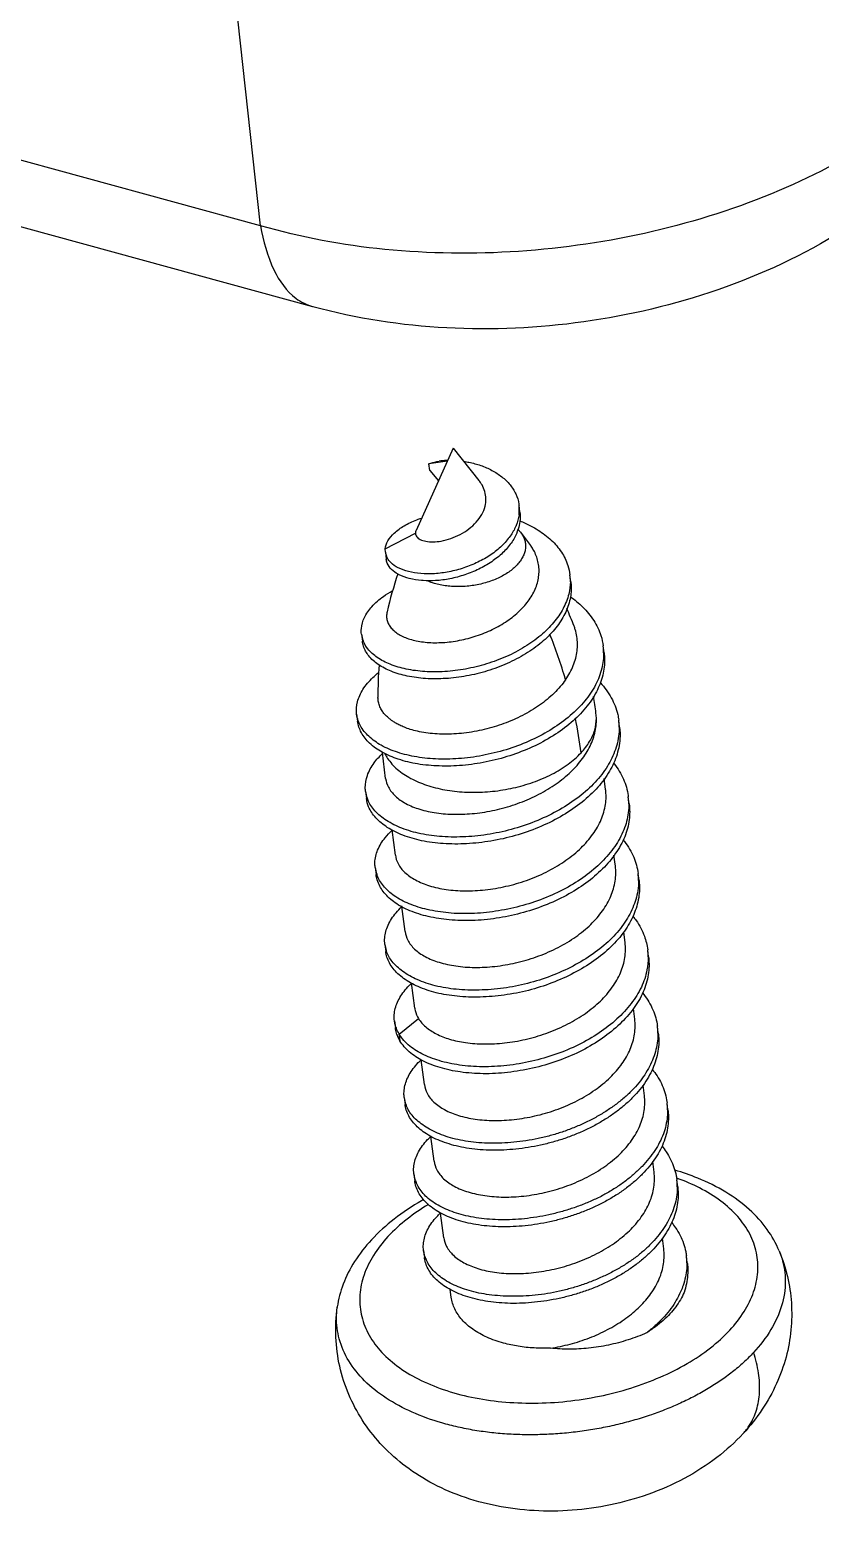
# Model space of a CAD drawing. Header units: inches. Extents: x 1964 to 3446, y -1690 to -1141.
# Drawn here: x 2173.47 to 2182.58, y -1651.84 to -1634.77 of the extents above; entities that cross this region are included whole.
import ezdxf

# ---------------------------------------------------------------- set-up
doc = ezdxf.new("R2010")
doc.units = ezdxf.units.IN
doc.header["$MEASUREMENT"] = 0
doc.layers.get('0').update_dxf_attribs({"linetype": 'CONTINUOUS'})

msp = doc.modelspace()

# ---------------------------------------------------------------- linework, layer by layer
at = {"color": 7, "linetype": 'Continuous'}
for p, q in [((2176.128496378043, -1637.026642349928), (2069.070485587143, -1607.753730315028)), ((2176.729616352243, -1637.959308020028), (2069.671752810643, -1608.686436247528)), ((2176.128496378043, -1637.026642349928), (2174.404511156843, -1621.335225077728)), ((2178.348359191243, -1639.589748512328), (2177.921005407543, -1640.535291565728)), ((2178.348359191243, -1639.589748512328), (2178.645384497843, -1639.959840904828)), ((2178.281225115943, -1639.738286236728), (2178.067622784343, -1639.767339578328)), ((2178.077769710743, -1639.847502498928), (2178.067622784343, -1639.767339578328)), ((2178.077769710743, -1639.847502498928), (2178.179265467743, -1639.963877399828)), ((2179.117391309343, -1640.324884321728), (2179.107244383843, -1640.244721408228)), ((2179.095043328043, -1640.520114082028), (2179.122482993643, -1640.554303800128)), ((2177.565746840143, -1640.747035996328), (2177.913539441643, -1640.568028995128)), ((2179.122482996543, -1640.554303803728), (2179.239810003643, -1640.708324868228)), ((2177.566539453443, -1640.785901970328), (2177.565849884743, -1640.747035535128)), ((2177.566538211943, -1640.785892161528), (2177.576685137443, -1640.866055075028)), ((2179.704423327443, -1641.127066270028), (2179.694276401943, -1641.046903356528)), ((2177.290758699843, -1641.732255989228), (2177.300905625443, -1641.812418902728)), ((2180.087654385943, -1641.947164453328), (2180.077507460443, -1641.867001539828)), ((2177.235207750243, -1642.651109979228), (2177.245354675743, -1642.731272892728)), ((2179.998885337443, -1642.700329541628), (2179.993989147443, -1642.636632820828)), ((2180.266928062343, -1642.802000497728), (2180.256781136843, -1642.721837584228)), ((2177.569805596643, -1643.393074801328), (2177.531702773743, -1643.092054232328)), ((2180.105839240643, -1643.520153652128), (2180.089713722343, -1643.392758558228)), ((2177.337491899943, -1643.542548161928), (2177.347638825443, -1643.622711075328)), ((2180.377237375043, -1643.684193585828), (2180.367090449543, -1643.604030672328)), ((2177.681417504743, -1644.274833096428), (2177.644668113943, -1643.984504934328)), ((2180.217429407043, -1644.401740182628), (2180.201766296543, -1644.277998211028)), ((2177.448512238543, -1644.418955583328), (2177.458659164143, -1644.499118496828)), ((2180.490349511343, -1644.567263434928), (2180.480202585843, -1644.487100521428)), ((2177.793040533643, -1645.156679248128), (2177.756301137943, -1644.866430049528)), ((2177.560505762143, -1645.306189455928), (2177.570652687743, -1645.386352369328)), ((2180.329072310043, -1645.283743344128), (2180.313629309743, -1645.161740290728)), ((2180.600377414143, -1645.446688703828), (2180.590230488643, -1645.366525790328)), ((2177.904622696743, -1646.038202550928), (2177.867813522043, -1645.747402082628)), ((2177.724570057043, -1646.336494591828), (2177.948457072043, -1646.159188588428)), ((2180.440643455143, -1646.165179602328), (2180.425003345643, -1646.041619343628)), ((2177.671147949843, -1646.183422176728), (2177.681299627243, -1646.263622631128)), ((2177.735802207143, -1646.416372312328), (2177.725568162643, -1646.335650769328)), ((2180.712995760843, -1646.326997881628), (2180.702861680343, -1646.246936446528)), ((2178.016241736643, -1646.920017188928), (2177.979992428243, -1646.633639785528)), ((2180.552259043843, -1647.046966974928), (2180.536947666043, -1646.926003767228)), ((2177.784012144943, -1647.069343059828), (2177.794183445443, -1647.149698540628)), ((2180.823594466743, -1647.210884907228), (2180.813323232043, -1647.129739924528)), ((2178.127856455743, -1647.801797690828), (2178.091743580743, -1647.516498141428)), ((2180.663873154943, -1647.928742674028), (2180.648447780143, -1647.806878865628)), ((2177.895367704043, -1647.946227554528), (2177.905651958643, -1648.027475397628)), ((2180.936662159143, -1648.096839619928), (2180.926523984543, -1648.016745840128)), ((2178.239470305943, -1648.683571328728), (2178.203428528443, -1648.398833465328)), ((2180.775487224043, -1648.810518040928), (2180.760058931443, -1648.688631181428)), ((2178.006110830243, -1648.830792223628), (2178.016189562243, -1648.910416393528)), ((2181.047269126143, -1648.971183231528), (2181.037071640443, -1648.890620881728)), ((2178.325885374043, -1649.366269119528), (2178.315067400443, -1649.280804780328))]:
    msp.add_line(p, q, dxfattribs=at)
for centre, radius, start, end in [((2178.312282546043, -1640.589920485528), 0.8605023306999999, 92.81721215170097, 98.39001356290191), ((2178.317070531243, -1640.665090789628), 0.9358177459, 91.98617946960435, 92.883800370096), ((2178.666821170443, -1640.300072122728), 0.4438841585, 356.7748543956047, 7.163160093794223), ((2178.660750879643, -1640.299904692028), 0.4499542884, 353.0180931164028, 356.7970552192024), ((2178.617010130143, -1640.367660194728), 0.5053523324, 339.3483197852962, 342.3115716982036), ((2178.608697579043, -1640.364569883528), 0.5142206443999999, 337.8346660404016, 339.352775076901), ((2177.752380794543, -1640.762038751328), 0.1872375687, 187.3171032423031, 201.6513953198015), ((2181.545311444043, -1642.372815242828), 4.0601616956, 160.7982341424929, 167.204203611704), ((2179.127464862643, -1641.119155500828), 0.5713749386, 359.2979344833023, 7.264385426101339), ((2175.790644687243, -1643.159329174728), 4.2336651123, 21.05466071189769, 24.01013428180043), ((2177.600535419043, -1641.693249198528), 0.3121325108, 187.1768516834003, 201.4196716899951), ((2173.611692694043, -1644.050825460928), 6.2936759961, 16.57723277259655, 21.62753038030183), ((2179.401989311943, -1641.952728366128), 0.6809095297, 0.5286321429050604, 7.23608293379788), ((2181.785981131443, -1642.416275154328), 4.3051686189, 175.5948186394969, 180.5942447326976), ((2175.679311120743, -1643.194302324728), 4.3505679682, 7.364614520095245, 9.860878108404727), ((2174.764499622843, -1643.743217140228), 5.0995439581, 7.282123773293041, 11.79805597089498), ((2179.565721830943, -1642.808448595828), 0.696350837, 0.5147259450991941, 7.143674848998605), ((2177.710893795943, -1643.494650370328), 0.3763927324, 187.3096482387951, 199.548513871905), ((2179.649815022743, -1643.694435527028), 0.7229475401000001, 0.8189569249947813, 7.183637175502041), ((2177.705879014643, -1643.496365190728), 0.3710932285, 199.5580856970981, 202.6724985490038), ((2178.287734586443, -1644.678610143928), 0.9424489337, 132.6235278490042, 133.1934653395028), ((2177.829705678043, -1644.370062955928), 0.3842521425, 187.3089705383984, 199.3086118469024), ((2177.831918904543, -1644.369419808628), 0.3865535587, 199.2901068934033, 199.925301326495), ((2179.815585931343, -1644.570835856528), 0.6698721918, 0.3288257218060694, 7.180883690999667), ((2178.363396662643, -1645.522919224128), 0.8914850968000001, 132.5805146702023, 133.1395124219911), ((2177.921724983843, -1645.261001372928), 0.3639491815, 187.1305774292051, 197.4913944073062), ((2177.914568588443, -1645.262859755128), 0.3565653235, 197.5522132204974, 199.4842403861969), ((2179.880717581943, -1645.456569836128), 0.7151966256, 0.840150760400115, 7.23272337059802), ((2178.052311937143, -1646.131349243228), 0.3849863813, 199.7163571237031, 201.174704418399), ((2178.066335327143, -1646.210454825828), 0.3890671296, 199.8668537101977, 200.9643382026955), ((2180.021290339643, -1646.332910302128), 0.6869749183, 1.215628124795244, 7.196316032999827), ((2180.009003745943, -1646.333349169728), 0.69926808, 0.5410760457048119, 1.230221657705198), ((2178.153278864143, -1647.022678388428), 0.3722009673, 187.2071496712972, 199.5578230481946), ((2178.158987544443, -1647.020948460328), 0.378159492, 199.5152620504027, 201.3202489519998), ((2180.095449522543, -1647.220492213828), 0.7235857165999999, 0.785911314401741, 7.202497735605302), ((2178.293795424543, -1647.891593386528), 0.4024809965, 199.3262166430983, 202.4134501384007), ((2180.117502545243, -1650.270252381728), 2.4126197664, 70.23263243409544, 70.46873040299498), ((2180.241777454243, -1648.103455077028), 0.6902140335, 0.5481149047964295, 7.227989209697095), ((2180.338370649643, -1648.978771058728), 0.7042384123000001, 0.6185640580047772, 7.197546787605946), ((2178.389984017443, -1648.775691332928), 0.3883315637, 199.9103171582057, 203.870416400298)]:
    msp.add_arc(centre, radius, start, end, dxfattribs=at)
for points, start_tangent, end_tangent in [([(2183.640828425843, -1635.738947866328), (2183.350891191543, -1635.949308873028), (2182.106845521143, -1636.620983267828), (2180.647198303743, -1637.092224497228)], (-0.7911665028995752, -0.6116008213611689), (-0.9740811516693927, -0.2261988283842998)), ([(2183.989821462443, -1636.141173454428), (2182.837703994243, -1637.083159318628), (2181.400369346443, -1637.763337308928), (2179.853372430443, -1638.133411051028), (2178.273317734443, -1638.203072066528), (2176.729467703143, -1637.959281887528)], (-0.6798687286617919, -0.7333338337945406), (-0.96452195077798, 0.2640026637506525)), ([(2180.647198303743, -1637.092224497228), (2179.100885102043, -1637.321414644428), (2177.559740271343, -1637.298941296128), (2176.127316071543, -1637.026293048928)], (-0.9740811516718729, -0.2261988283736187), (-0.9598144859297484, 0.2806352661363377)), ([(2176.128497875243, -1637.026642759328), (2176.281894633243, -1637.535918561328), (2176.536611782443, -1637.863245829928), (2176.730098524743, -1637.957046554328)], (0.1636661691331333, -0.9865157804522362), (0.9622558609216515, -0.2721463909772305)), ([(2178.067635942443, -1639.767334864928), (2178.158831932843, -1639.743287697828), (2178.186726134743, -1639.738627440428)], (0.9411538995208302, 0.3379783090920703), (0.9891230759783405, 0.1470902463358679)), ([(2178.471402500843, -1639.740681330528), (2178.529876816143, -1639.750874300028), (2178.665762661643, -1639.787796456028), (2178.794800147943, -1639.844066999628), (2178.908746777443, -1639.918491493928), (2179.003160237043, -1640.010211171828), (2179.069964910543, -1640.115262966628), (2179.105387619143, -1640.231642675728), (2179.107240849843, -1640.244721854328)], (0.9893933582474176, -0.1452610844510578), (0.1252243906018354, -0.9921284453126011)), ([(2178.715217188743, -1640.258191157628), (2178.725370062543, -1640.171657137928), (2178.713099733843, -1640.088195205928), (2178.680447127843, -1640.011138861128), (2178.645481083943, -1639.959959757128)], (0.2414617627883453, 0.9704103344004251), (-0.6256527953047545, 0.7801016470482209)), ([(2178.210652739643, -1640.657793384128), (2178.320187030443, -1640.629111250628), (2178.429294003243, -1640.582240031128), (2178.529895828143, -1640.518189259228), (2178.614649205743, -1640.440108163728), (2178.677879439243, -1640.351865102728), (2178.715217175143, -1640.258191133028)], (0.9843949414955424, 0.1759732910358495), (0.2414617626319525, 0.9704103344393394)), ([(2179.107368571043, -1640.354599293528), (2179.074770536443, -1640.478410824728), (2179.070494091343, -1640.488598322628)], (-0.1215472708962317, -0.9925856441323733), (-0.3967371411016159, -0.9179322637703269)), ([(2179.117387775843, -1640.324884767728), (2179.117515284143, -1640.434763940628), (2179.098470852443, -1640.521206776528)], (0.1252244040958634, -0.9921284436094129), (-0.3037383723761654, -0.9527554781507573)), ([(2177.565747333643, -1640.747026697928), (2177.595944979143, -1640.656237903628), (2177.669404297743, -1640.566070750528), (2177.782783564543, -1640.483084071828), (2177.929450662243, -1640.413070911628), (2177.982902018743, -1640.393890448728)], (0.0966756810367282, 0.9953159361208305), (0.9486562228136524, 0.3163089801395692)), ([(2179.070494091343, -1640.488598322628), (2179.006500834643, -1640.600612715728), (2178.907899416443, -1640.713799905028), (2178.781993799943, -1640.815608995628), (2178.633419138243, -1640.901304790228), (2178.471265300243, -1640.967134817528), (2178.300747038943, -1641.012366611128), (2178.133428471543, -1641.034225948628), (2177.973897073243, -1641.032795757628), (2177.832322654443, -1641.009666413228), (2177.715039966943, -1640.966586761628), (2177.628781717743, -1640.905406852028), (2177.590562987743, -1640.856246172128)], (-0.3967371408564795, -0.9179322638762766), (-0.4996169171940363, 0.8662464638043423)), ([(2177.921000745843, -1640.535277190128), (2177.919355653343, -1640.539163800228), (2177.913533900043, -1640.568043272628)], (-0.4098945870744782, -0.9121329001231361), (0.005687818412726709, -0.9999838242300242)), ([(2179.118202514143, -1640.427141918528), (2179.146324111343, -1640.438533634528), (2179.327425059843, -1640.531748163628), (2179.479596532443, -1640.648499549228), (2179.595890427743, -1640.785681138128), (2179.670342287243, -1640.939862211928), (2179.694253507943, -1641.046906264928)], (0.930847092497049, -0.3654089358373578), (0.1260249951323766, -0.9920270664663764)), ([(2177.913533900043, -1640.568043272628), (2177.927698422643, -1640.608686204928), (2177.968576423943, -1640.640709187128), (2178.032628446343, -1640.660821882828), (2178.115308979343, -1640.667220245028), (2178.210652739643, -1640.657793384128)], (0.003494008472292973, -0.9999938959337681), (0.9843949415037214, 0.175973290990096)), ([(2179.084916815343, -1640.558575321928), (2179.016646778643, -1640.680777006028), (2178.918045143543, -1640.793963967528), (2178.792139422943, -1640.895772800028), (2178.643564769743, -1640.981468330728), (2178.481411027643, -1641.047298130828), (2178.310892936143, -1641.092529728228), (2178.143574594143, -1641.114388911228), (2178.002856543443, -1641.114354787828)], (-0.3772583485793383, -0.9261080598003619), (-0.9978899894876562, 0.06492741239511908)), ([(2179.122482602843, -1640.554304119628), (2179.144497654943, -1640.585523441828), (2179.166144680943, -1640.629238497428), (2179.178794175443, -1640.674906894028), (2179.182257844843, -1640.721996207628), (2179.176461721843, -1640.769710152928), (2179.161509426443, -1640.817419569328), (2179.137570885743, -1640.864569909028), (2179.104968379943, -1640.910486904328), (2179.064183814743, -1640.954499955028), (2179.015719631943, -1640.996070496728), (2178.960248757643, -1641.034613691028), (2178.898516437643, -1641.069609985528), (2178.831363570343, -1641.100581472828), (2178.759670543243, -1641.127118258628), (2178.684460719743, -1641.148841210128), (2178.606733224143, -1641.165465458928), (2178.527519434043, -1641.176769411028), (2178.447991505243, -1641.182593073628), (2178.369061844443, -1641.182870256028), (2178.291868957843, -1641.177587700828), (2178.217536036543, -1641.166829260728), (2178.147092362443, -1641.150764889528)], (0.6259011635089169, -0.7799023871730257), (-0.9645872503015386, 0.2637639788821005)), ([(2179.330560343243, -1641.087123693828), (2179.337798776643, -1641.016463520728), (2179.334811093943, -1640.946339200128), (2179.321531968943, -1640.877165838328), (2179.298591166743, -1640.811323161128), (2179.267641328343, -1640.750672843328), (2179.239786794743, -1640.708292612228)], (0.1718794856017236, 0.9851179840147509), (-0.5858119239785039, 0.8104470307951062)), ([(2177.712161672943, -1641.039788991628), (2177.638928619343, -1640.985569741428), (2177.588500554543, -1640.911284605228), (2177.576763774943, -1640.866029306828)], (-0.8735958666793249, 0.4866520951571047), (-0.1283875421855048, 0.9917240740304559)), ([(2177.590562987743, -1640.856246172128), (2177.578353604343, -1640.831121630728)], (-0.4996169177822502, 0.8662464634650837), (-0.36967615661237, 0.9291606638425384)), ([(2178.002856543443, -1641.114354787828), (2177.984043436443, -1641.112958624128), (2177.842469236043, -1641.089829238728), (2177.725186736843, -1641.046749595428), (2177.712161672943, -1641.039788991628)], (-0.9978899894924259, 0.06492741232180974), (-0.8735958666975557, 0.4866520951243777)), ([(2179.704400433743, -1641.127069178428), (2179.708701637643, -1641.181271133128), (2179.690319054543, -1641.348713253928), (2179.625484151543, -1641.516133456428), (2179.516428031143, -1641.676655210128), (2179.367157894743, -1641.825473077628), (2179.182019613943, -1641.958319350528), (2178.971443350643, -1642.068451460928), (2178.741438208843, -1642.154242272228), (2178.501785774743, -1642.212398507028), (2178.262139230643, -1642.241836585628), (2178.029973776143, -1642.241884746228), (2177.818222214843, -1642.213433346628), (2177.633356472243, -1642.158363071728), (2177.483302182744, -1642.079268985928), (2177.375068895843, -1641.980960444328), (2177.313545242243, -1641.868995827328), (2177.300995311843, -1641.812407574128)], (0.1260249965522324, -0.9920270662860011), (-0.1253173947846653, 0.9921167020892172)), ([(2179.698796907343, -1641.126156585528), (2179.680172072743, -1641.268550567228), (2179.615337111043, -1641.435970759828), (2179.506280936243, -1641.596492499228), (2179.357010751343, -1641.745310347928), (2179.171872428543, -1641.878156596028), (2178.961296134843, -1641.988288676528), (2178.731290974243, -1642.074079453228), (2178.491638533643, -1642.132235650928), (2178.251991995243, -1642.161673691628), (2178.019826561743, -1642.161721813828), (2177.808075034843, -1642.133270379628), (2177.623209339443, -1642.078200074928), (2177.473155103843, -1641.999105966828), (2177.364921873943, -1641.900797410828), (2177.309894140243, -1641.807026188528)], (-0.01206872186895921, -0.999927170324144), (-0.364984286289373, 0.9310136791486133)), ([(2177.585977205143, -1641.473599442728), (2177.585066569143, -1641.477784126628), (2177.580598112943, -1641.525984853628), (2177.587377945743, -1641.572776898928), (2177.605499307643, -1641.617918893228), (2177.634784040843, -1641.660387592128), (2177.674610128843, -1641.699284962328), (2177.724169420643, -1641.733869658728), (2177.782576334743, -1641.763626149328), (2177.849182605243, -1641.788240994828), (2177.923336465343, -1641.807391733428), (2178.004339240143, -1641.820768030328), (2178.091222694143, -1641.828005773028), (2178.182661243143, -1641.828756707028), (2178.277188233343, -1641.822860733028), (2178.373687415843, -1641.810457654728), (2178.470920706043, -1641.791568659028), (2178.567310999343, -1641.766303663028), (2178.661674739043, -1641.734999775928), (2178.753837683144, -1641.697756903928), (2178.843328334743, -1641.654406188028), (2178.929512018043, -1641.604712504028), (2179.008138482943, -1641.551037715728), (2179.080307344343, -1641.492822643528), (2179.144461506143, -1641.431231126128), (2179.199706752543, -1641.367230628728), (2179.246596608043, -1641.300145613128), (2179.284710361143, -1641.230059752528), (2179.312893168643, -1641.158558043928), (2179.330560343243, -1641.087123693828)], (-0.2218498733640347, -0.9750808344380284), (0.1718794855557993, 0.9851179840227636)), ([(2178.147092362443, -1641.150764889528), (2178.096020593343, -1641.134903490728), (2178.048193188043, -1641.116155660728), (2178.042617861943, -1641.113684304128)], (-0.9645872501812535, 0.2637639793219842), (-0.9122335781088633, 0.4096704760788856)), ([(2177.290848386343, -1641.732244660628), (2177.289474814643, -1641.666496229528), (2177.325244771443, -1641.540177911128), (2177.410591954543, -1641.414742538828), (2177.543782161543, -1641.296133958628), (2177.646141603543, -1641.230386078128)], (-0.1253173832402915, 0.9921167035474235), (0.8683602506471645, 0.4959339422705343)), ([(2179.697153455843, -1641.298196913328), (2179.840585440243, -1641.416448112928), (2179.969073979643, -1641.573644116728), (2180.051361117343, -1641.747927860928), (2180.077476399543, -1641.867005482228)], (0.82049560477374, -0.5716528339359254), (0.1259136879115774, -0.9920412003523371)), ([(2179.643746632543, -1642.255202365228), (2179.693611207843, -1642.174689656328), (2179.732624392443, -1642.092180074128), (2179.760424496943, -1642.008515742228), (2179.776709169543, -1641.924363802328), (2179.781230602443, -1641.840568640028), (2179.774060679243, -1641.758442300728), (2179.755521546443, -1641.678480197328), (2179.741662390343, -1641.638351709128)], (0.5700288568283607, 0.8216246724526669), (-0.3592554021092169, 0.933239281243211)), ([(2180.087623325043, -1641.947168395728), (2180.092760928243, -1642.013198185728), (2180.072090498643, -1642.204242778028), (2179.998751071143, -1642.395347231828), (2179.875064773843, -1642.579722885328), (2179.707325432143, -1642.749671480928), (2179.500281485543, -1642.901211253028), (2179.262417721643, -1643.029589814928), (2179.002017584943, -1643.130830368528), (2178.728503632943, -1643.202282745928), (2178.454637676243, -1643.241843656428), (2178.187612782243, -1643.249300492728), (2177.938024814643, -1643.225411016428), (2177.715871392843, -1643.171580225128), (2177.529536714843, -1643.091118904828), (2177.385359206243, -1642.987545621628), (2177.289738331443, -1642.865941957028), (2177.245355201043, -1642.731272826728)], (0.1259136904434329, -0.9920412000309843), (-0.1247600681875142, 0.992186940745466)), ([(2180.082869860343, -1641.946446131028), (2180.061943540643, -1642.124079997428), (2179.988604080743, -1642.315184441828), (2179.864917757543, -1642.499560082028), (2179.697178395643, -1642.669508662528), (2179.490134435043, -1642.821048418128), (2179.252270663843, -1642.949426962428), (2178.991870525543, -1643.050667498228), (2178.718356577843, -1643.122119858728), (2178.444490628343, -1643.161680753428), (2178.177465744943, -1643.169137575628), (2177.927877791243, -1643.145248086728), (2177.705724385943, -1643.091417284728), (2177.519389726343, -1643.010955956228), (2177.375212237543, -1642.907382667328), (2177.279591382243, -1642.785779000228), (2177.253914199443, -1642.728625510928)], (0.0092407914829184, -0.9999573029748666), (-0.3370114352335349, 0.9415005536492439)), ([(2177.235208275443, -1642.651109913228), (2177.244637346743, -1642.510394973728), (2177.307212710943, -1642.368103840228), (2177.420841073443, -1642.231397986428), (2177.485235068943, -1642.175207358928)], (-0.124760075580864, 0.9921869398158077), (0.781063402156267, 0.6244517289687632)), ([(2179.643746452843, -1642.255201758428), (2179.582826568443, -1642.334222128728), (2179.511843207043, -1642.410035749928), (2179.431769012643, -1642.481944839428), (2179.343386266543, -1642.549346319228), (2179.247906844743, -1642.611441219328), (2179.147374895843, -1642.667304294728), (2179.041649192643, -1642.717400409328), (2178.932196935343, -1642.761267089128), (2178.820556211843, -1642.798442223028), (2178.706718507143, -1642.829077230728), (2178.589706850943, -1642.853337811428), (2178.472443673143, -1642.870569545828), (2178.356866161443, -1642.880561018928), (2178.244063512243, -1642.883241400428), (2178.135742331543, -1642.878762715128), (2178.032199986343, -1642.867250696228), (2177.936011523143, -1642.849415475028), (2177.852941699443, -1642.827203115428), (2177.785856632543, -1642.803540555228), (2177.731947876043, -1642.779833262628), (2177.688236976743, -1642.756700924528), (2177.652729079843, -1642.734628990528), (2177.620998977343, -1642.711702672228), (2177.589167870343, -1642.684630379228), (2177.557959323443, -1642.652342961328), (2177.528685443543, -1642.613537202528), (2177.503536997643, -1642.566650888528), (2177.486850907643, -1642.514063110928), (2177.481080855743, -1642.463431013328), (2177.481043616043, -1642.460925111628)], (-0.5700288323349477, -0.8216246894457689), (-0.01024997749578446, 0.9999474676008415)), ([(2180.041099608743, -1642.285891882028), (2180.045867347043, -1642.291078905028), (2180.170777740243, -1642.463669375528), (2180.244838174243, -1642.654900944828), (2180.256667197043, -1642.721851892028)], (0.6792614510040931, -0.7338963695099017), (0.1245948568444517, -0.9922077008610196)), ([(2177.253914199443, -1642.728625510928), (2177.235208275443, -1642.651109913228)], (-0.3370114355136141, 0.9415005535489894), (-0.1247600752732667, 0.9921869398544858)), ([(2178.155109727643, -1643.789388718128), (2178.366953032343, -1643.805724500528), (2178.594487782443, -1643.795171875028), (2178.828962750543, -1643.756852011628), (2179.061609137143, -1643.691479772028), (2179.284030603343, -1643.600908656428), (2179.487862159043, -1643.487017273028), (2179.665338634043, -1643.352518293128), (2179.810021594443, -1643.201895007828), (2179.916434385043, -1643.039945878728), (2179.980242672143, -1642.870938814428), (2179.998870614843, -1642.699756551328)], (0.9896727612058182, -0.1433451280206336), (-0.02608582471195332, 0.9996597069748773)), ([(2179.822889422643, -1643.096826509728), (2179.920219271943, -1642.968285113728), (2179.979297348343, -1642.835185164228), (2179.998870614843, -1642.699756551328)], (0.6798706728972683, 0.733332031302476), (-0.00618619614489737, 0.9999808653055602)), ([(2180.266814122543, -1642.802014805528), (2180.270652771143, -1642.935802670928), (2180.228901806443, -1643.138179967028), (2180.135877065943, -1643.332555197928), (2179.995257016843, -1643.515943116328), (2179.808720389743, -1643.684752057228), (2179.584549039143, -1643.833148562328), (2179.332990391843, -1643.956471086728), (2179.062988294543, -1644.051050648828), (2178.783154426343, -1644.113899397728), (2178.502824792543, -1644.144636201028), (2178.232927585343, -1644.143292505528), (2177.983804997743, -1644.109923841628), (2177.766601716543, -1644.046012529228), (2177.588504369643, -1643.956173967628), (2177.455645660843, -1643.845585114528), (2177.373609603443, -1643.719570883128), (2177.347706920743, -1643.622702346728)], (0.1245948569026907, -0.9922077008537064), (-0.1271430178430333, 0.9918843949844993)), ([(2180.262044568143, -1642.802192899028), (2180.260505845643, -1642.855639757428), (2180.218754880943, -1643.058017053628), (2180.125730140443, -1643.252392284428), (2179.985110091343, -1643.435780202828), (2179.798573464243, -1643.604589143728), (2179.574402113643, -1643.752985648928), (2179.322843466343, -1643.876308173228), (2179.052841369043, -1643.970887735328), (2178.773007500843, -1644.033736484328), (2178.492677867043, -1644.064473287528), (2178.222780659843, -1644.063129592028), (2177.973658072243, -1644.029760928128), (2177.756454791043, -1643.965849615728), (2177.578357444143, -1643.876011054228), (2177.445498735343, -1643.765422201128), (2177.363462677943, -1643.639407969628)], (0.009178212452673341, -0.9999578793210111), (-0.3855129782743892, 0.9227024133392143)), ([(2178.117575114943, -1643.492830856428), (2178.335551265443, -1643.536227586128), (2178.567365941843, -1643.552122060128), (2178.802579841143, -1643.540761334628), (2179.040630193643, -1643.501986336028), (2179.269982110243, -1643.436511983728), (2179.486161588843, -1643.343785813528), (2179.673486428343, -1643.228717664528), (2179.822889422643, -1643.096826509728)], (0.9645914146459533, -0.2637487493644641), (0.6798706729399885, 0.7333320312628703)), ([(2177.337559995243, -1643.542539433228), (2177.334593490143, -1643.501463554928), (2177.358814773543, -1643.358028459528), (2177.435803694443, -1643.214666591528), (2177.531391974643, -1643.108106872628)], (-0.1271430179275678, 0.9918843949736633), (0.7315272199906937, 0.6818122369191443)), ([(2177.558799610343, -1643.104884706328), (2177.582151717043, -1643.146826049828), (2177.628478499443, -1643.210616393128), (2177.688551779243, -1643.273014007428), (2177.759941134143, -1643.330446268028), (2177.837463716643, -1643.379800786228), (2177.923754901443, -1643.423663378228), (2178.017196154343, -1643.461331891628), (2178.117575114943, -1643.492830856428)], (0.4435767457639781, -0.8962363921518915), (0.964591414657985, -0.2637487493204612)), ([(2180.193810740543, -1643.213001388728), (2180.202770618943, -1643.224092186228), (2180.310347228143, -1643.400618185628), (2180.365221049343, -1643.590321942228), (2180.367087753043, -1643.604031012828)], (0.634626665359999, -0.7728188633917058), (0.1252883949519253, -0.9921203647191054)), ([(2177.569822629643, -1643.393072463528), (2177.601259767843, -1643.492337774728), (2177.680403457843, -1643.594573884928), (2177.802567086243, -1643.681001141628), (2177.962828608543, -1643.747073418528), (2178.155109727643, -1643.789388718128)], (0.1276091103813665, -0.9918245383875498), (0.9896727612120858, -0.1433451279773616)), ([(2179.944183262343, -1644.055074165028), (2180.044580596643, -1643.887343321728), (2180.100056285343, -1643.713977833028), (2180.108079084743, -1643.540568881328), (2180.105833469343, -1643.520147832328)], (0.5983528707852392, 0.8012327015437293), (-0.1260320642989021, 0.9920261683889985)), ([(2180.377234678543, -1643.684193926328), (2180.377077332943, -1643.867385288428), (2180.325199907643, -1644.064463715028), (2180.220838792343, -1644.255341742528), (2180.070215400843, -1644.434269249828), (2179.879179189043, -1644.597340475428), (2179.652979657943, -1644.739913118728), (2179.398780331643, -1644.856782241528), (2179.125690132443, -1644.945463305028), (2178.845528399443, -1645.003506987028), (2178.568116361243, -1645.029212815828), (2178.303233642743, -1645.021703585928), (2178.060097554443, -1644.983031812128), (2177.849130114843, -1644.916344906428), (2177.677986232443, -1644.824319520728), (2177.553464325043, -1644.710684480228), (2177.478652246143, -1644.581318141728), (2177.458722687743, -1644.499110389828)], (0.1252883949469335, -0.9921203647197356), (-0.1265948547727024, 0.9919545063888155)), ([(2180.372688713643, -1643.684102431928), (2180.366930407443, -1643.787222374928), (2180.315052982143, -1643.984300801628), (2180.210691866843, -1644.175178829128), (2180.060068475343, -1644.354106336328), (2179.869032263543, -1644.517177561928), (2179.642832732443, -1644.659750205228), (2179.388633406143, -1644.776619328028), (2179.115543206843, -1644.865300391528), (2178.835381473943, -1644.923344073528), (2178.557969435743, -1644.949049902328), (2178.293086717243, -1644.941540672428), (2178.049950628943, -1644.902868898628), (2177.838983189343, -1644.836181992928), (2177.667839306943, -1644.744156607228), (2177.543317399543, -1644.630521566728), (2177.468505320643, -1644.501155228228)], (0.0145051438982915, -0.9998947948661849), (-0.3407952658069696, 0.940137536110306)), ([(2177.448575762243, -1644.418947476428), (2177.445745064943, -1644.361633522228), (2177.477591270943, -1644.218149078028), (2177.564042086943, -1644.075880019228), (2177.642662255743, -1643.991520862528)], (-0.1265948548443621, 0.9919545063796702), (0.7290357544404465, 0.6844756158896014)), ([(2178.266786655543, -1644.671614807628), (2178.483757921943, -1644.687431544828), (2178.716651705643, -1644.675499350628), (2178.956475705843, -1644.635211298128), (2179.193874481243, -1644.566377467328), (2179.419682237443, -1644.470819384628), (2179.625326549843, -1644.351361194928), (2179.802645168443, -1644.211338785428), (2179.944183251343, -1644.055074078428)], (0.989809794474856, -0.1423958242422992), (0.598352870793647, 0.8012327015374505)), ([(2180.307445596443, -1644.099023840828), (2180.324196629243, -1644.120408476028), (2180.428746379243, -1644.298798360028), (2180.480203955543, -1644.487100348828)], (0.6279533880570235, -0.7782509508042412), (0.1250346742571393, -0.9921523724879214)), ([(2177.681432650943, -1644.274834908128), (2177.712668900543, -1644.373986817828), (2177.791445345543, -1644.475796458428), (2177.913416436743, -1644.562004779028), (2178.074118068043, -1644.628801184228), (2178.266786655543, -1644.671614807628)], (0.1272821859537624, -0.9918665460326969), (0.9898097944680286, -0.1423958242897557)), ([(2180.055772725643, -1644.936655141228), (2180.156216041543, -1644.769584398528), (2180.211642433743, -1644.595882409328), (2180.219677046743, -1644.422251435328), (2180.217418892543, -1644.401716891428)], (0.6004220864239602, 0.7996832611317426), (-0.1261611032835391, 0.9920097660901732)), ([(2180.490350881043, -1644.567263262328), (2180.490640063243, -1644.569591397628), (2180.486527156843, -1644.765743203128), (2180.429101236043, -1644.961639685128), (2180.321518918543, -1645.152572685228), (2180.167039263143, -1645.332075698728), (2179.970224201943, -1645.493977920728), (2179.740514021643, -1645.633513674228), (2179.486452871543, -1645.747791173028), (2179.215376204343, -1645.833776739128), (2178.936473769643, -1645.888225223528), (2178.658663110843, -1645.910822420728), (2178.393435023343, -1645.901589886328), (2178.151869141343, -1645.860929941928), (2177.943926065443, -1645.790633270828), (2177.776463070343, -1645.695515909828), (2177.654968626343, -1645.580591614528), (2177.584750972043, -1645.450553781028), (2177.570737571543, -1645.386341678128)], (0.1250346741404851, -0.9921523725026226), (-0.1249641120238558, 0.9921612624498547)), ([(2180.485447091343, -1644.566991419828), (2180.476380231343, -1644.685580289628), (2180.418954310543, -1644.881476771628), (2180.311371993043, -1645.072409771828), (2180.156892337543, -1645.251912785228), (2179.960077276443, -1645.413815007228), (2179.730367096143, -1645.553350760728), (2179.476305946043, -1645.667628259528), (2179.205229278843, -1645.753613825628), (2178.926326844143, -1645.808062310128), (2178.648516185343, -1645.830659507228), (2178.383288097843, -1645.821426972828), (2178.141722215843, -1645.780767028428), (2177.933779139843, -1645.710470357428), (2177.766316144843, -1645.615352996428), (2177.644821700743, -1645.500428701028), (2177.578422594543, -1645.381791251028)], (0.006921592222278111, -0.999976045493645), (-0.3334768655984957, 0.9427582829710927)), ([(2177.560590646043, -1645.306178764628), (2177.558727774243, -1645.230228320628), (2177.597029616443, -1645.084288026828), (2177.689045548843, -1644.940399807028), (2177.753819526543, -1644.872410659328)], (-0.124964111988479, 0.9921612624543105), (0.7296807455090193, 0.6837879858796891)), ([(2178.378338590243, -1645.552940729728), (2178.595449241943, -1645.569503914228), (2178.828346261243, -1645.557551681728), (2179.068052677043, -1645.516659329628), (2179.305602170543, -1645.447997618628), (2179.531579691443, -1645.352775727528), (2179.737162880243, -1645.233110771128), (2179.914304483443, -1645.092720146328), (2180.055772728743, -1644.936655165828)], (0.9895662375665812, -0.1440786641676014), (0.6004220864878959, 0.7996832610837381)), ([(2180.420413281243, -1644.980858899628), (2180.456941604143, -1645.029008343628), (2180.552082463543, -1645.209538001728), (2180.590223357843, -1645.366526695328)], (0.6315330760825842, -0.7753489368108202), (0.1258944241647189, -0.9920436451911951)), ([(2177.793065373143, -1645.156689090128), (2177.824297235443, -1645.255434347428), (2177.903229366043, -1645.357765897628), (2178.025343487443, -1645.444435289928), (2178.185858449843, -1645.510473191528), (2178.378338590243, -1645.552940729728)], (0.128064986601324, -0.9917657784007285), (0.9895662375608545, -0.1440786642069346)), ([(2180.167406102143, -1645.818583041328), (2180.267812386943, -1645.650869205028), (2180.323302707743, -1645.477585024228), (2180.331310382543, -1645.304135044328), (2180.329067701643, -1645.283738647428)], (0.5981602580607297, 0.8013765068160666), (-0.125971481386183, 0.9920338632714967)), ([(2180.600370283343, -1645.446689608828), (2180.603913267443, -1645.481346117228), (2180.592434281043, -1645.678994254028), (2180.527464865843, -1645.875901248228), (2180.410080975443, -1646.065754323928), (2180.245934322743, -1646.243305229028), (2180.041615800743, -1646.403466261528), (2179.804276066343, -1646.540597236028), (2179.542506148443, -1646.649849650828), (2179.264046840643, -1646.729979849428), (2178.976095735743, -1646.779159464728), (2178.693851583543, -1646.793925343428), (2178.429403316843, -1646.773953113228), (2178.196204038443, -1646.723452837428), (2177.996985579243, -1646.644961237128), (2177.841238834243, -1646.541197124828), (2177.734881135843, -1646.416203235728)], (0.1258944242703232, -0.9920436451777936), (-0.5105520246425446, 0.8598468643505067)), ([(2180.595837319743, -1645.446082999928), (2180.582287355543, -1645.598831340528), (2180.517317940243, -1645.795738334728), (2180.399934049943, -1645.985591410528), (2180.235787397243, -1646.163142315528), (2180.031468875143, -1646.323303348028), (2179.794129140843, -1646.460434322528), (2179.532359222943, -1646.569686737328), (2179.253899915143, -1646.649816935928), (2178.965948810243, -1646.698996551228), (2178.683704657943, -1646.713762429928), (2178.419256391343, -1646.693790199728), (2178.186057112943, -1646.643289924028), (2177.986838653743, -1646.564798323628), (2177.831091908743, -1646.461034211328), (2177.764029890443, -1646.391372363528)], (0.01496003527296722, -0.9998880924106617), (-0.6269743989346273, 0.7790398597508108)), ([(2177.671143888843, -1646.183366254528), (2177.668373798243, -1646.132103321228), (2177.676674079543, -1646.060387624328), (2177.698686476443, -1645.988277352628), (2177.733853026043, -1645.916740082828), (2177.781634376543, -1645.846525985028), (2177.841571845643, -1645.778270229828), (2177.867780928543, -1645.752668994428)], (-0.1253873386279786, 0.992107864756546), (0.7293243814737149, 0.6841680689625783)), ([(2178.490017921943, -1646.435188101728), (2178.707010167343, -1646.450956916128), (2178.939932202443, -1646.439078186828), (2179.179760801343, -1646.398825008028), (2179.417115464243, -1646.329915284328), (2179.642893205343, -1646.234337184728), (2179.848557145043, -1646.114995427928), (2180.025875292243, -1645.974975443028), (2180.167406097643, -1645.818583005928)], (0.9898936125896919, -0.1418119732396705), (0.5981602580815365, 0.8013765068005361)), ([(2180.531682815843, -1645.863542331928), (2180.590499866043, -1645.945148661028), (2180.639849644243, -1646.034190822128), (2180.676285119143, -1646.126499555028), (2180.699142665843, -1646.221437067128), (2180.702853790143, -1646.246853336828)], (0.62838717693234, -0.7779007365127021), (0.1255556330080922, -0.9920865804051264)), ([(2177.904662399143, -1646.038185251628), (2177.909616058343, -1646.066257320128), (2177.948456029543, -1646.159457202528)], (0.1242122647159845, -0.9922556693182087), (0.5267485784730652, -0.8500211380175232)), ([(2177.948456029543, -1646.159457202528), (2178.030967675643, -1646.253908759128), (2178.152007395843, -1646.333735000828), (2178.307075398043, -1646.395440089728), (2178.490017921943, -1646.435188101728)], (0.5272078382174241, -0.8497363681296162), (0.989893612588746, -0.1418119732462745)), ([(2180.278984022643, -1646.700072826428), (2180.379469862743, -1646.532528521828), (2180.434926241443, -1646.358814428328), (2180.442847062843, -1646.185210634028), (2180.440635914643, -1646.165165968228)], (0.5992159844015361, 0.8005874118656239), (-0.1260741366024718, 0.9920208224024037)), ([(2177.689895663243, -1646.261229796828), (2177.674071434743, -1646.202401124928), (2177.671143888843, -1646.183366254528)], (-0.3373457037534751, 0.9413808348161081), (-0.1253873381285497, 0.9921078648196662)), ([(2177.700423573243, -1646.342673658228), (2177.683745229243, -1646.280134351728), (2177.681277329843, -1646.263613004428)], (-0.3398221191147994, 0.9404897274081876), (-0.1244246041174748, 0.9922290652315169)), ([(2177.725568162643, -1646.335650769328), (2177.693318541043, -1646.270411298928)], (-0.5178367569686043, 0.8554794521975609), (-0.3611952004611729, 0.9324902289910674)), ([(2177.764029890443, -1646.391372363528), (2177.725599835143, -1646.336210020728)], (-0.6269743982916399, 0.7790398602682898), (-0.5105922999985333, 0.8598229487413138)), ([(2180.712996671543, -1646.327000063628), (2180.716335263143, -1646.359598072428), (2180.716999377143, -1646.459078305428), (2180.703843812143, -1646.559401033328), (2180.677242849643, -1646.659660326128), (2180.637516012543, -1646.758962171828), (2180.584867529443, -1646.856465515428), (2180.519490282243, -1646.951336810028), (2180.441703270843, -1647.042847383028), (2180.352379146943, -1647.130411668728), (2180.252636522243, -1647.213407003528), (2180.143600240643, -1647.291203385228), (2180.026380557543, -1647.363181192228), (2179.902029035243, -1647.428753291428), (2179.771578121243, -1647.487330898028), (2179.636072259443, -1647.538337443528), (2179.496788350543, -1647.581457728228), (2179.355164197243, -1647.616571087228), (2179.212648970143, -1647.643579022028), (2179.070653117343, -1647.662410036828), (2178.930450488443, -1647.673027076628), (2178.793274805243, -1647.675374445928), (2178.660352381143, -1647.669372284128), (2178.532953034843, -1647.655049078628), (2178.412386983643, -1647.632803008628), (2178.299954235243, -1647.603138773728), (2178.196815193443, -1647.566577462628), (2178.103717173243, -1647.523608940628), (2178.021324350043, -1647.474678027028), (2177.950313163043, -1647.420198236128), (2177.891473682743, -1647.360620028928), (2177.845612887943, -1647.296681502128), (2177.813439608843, -1647.229379313328), (2177.795436833743, -1647.159665946928), (2177.794026395844, -1647.149640483928)], (0.1258351211947921, -0.9920511691812536), (-0.1254332992248733, 0.9921020549548135)), ([(2180.708240645543, -1646.326745688828), (2180.703462760143, -1646.416422254228), (2180.685566840043, -1646.514944338128), (2180.654783254643, -1646.613143066328), (2180.611412817443, -1646.710242108328), (2180.555695066043, -1646.805477916328), (2180.487824976643, -1646.898085827128), (2180.408104920743, -1646.987246333328), (2180.317358066543, -1647.072189248428), (2180.216815926243, -1647.152343661328), (2180.107606603243, -1647.227248443128), (2179.990733544343, -1647.296480938528), (2179.867161923743, -1647.359596396328), (2179.737856624043, -1647.416106468428), (2179.603907540843, -1647.465415672228), (2179.466572228043, -1647.506902915228), (2179.327265109843, -1647.540267834728), (2179.187283932043, -1647.565551239428), (2179.047799251843, -1647.582896745828), (2178.910005067943, -1647.592431474928), (2178.775142057243, -1647.594249915528), (2178.644515552443, -1647.588310989828), (2178.519474660943, -1647.574510663028), (2178.401358509043, -1647.552794668728), (2178.291153578543, -1647.523477375628), (2178.189612469743, -1647.487217189028), (2178.097522760643, -1647.444708827028), (2178.015702361643, -1647.396652217128), (2177.944952569643, -1647.343602026928), (2177.886038701943, -1647.285957004828), (2177.839721088543, -1647.224092192528), (2177.806708232143, -1647.158439869028)], (0.009449763727635441, -0.9999553499859342), (-0.3635773585266338, 0.9315640098065165)), ([(2177.735802207143, -1646.416372312328), (2177.703023157843, -1646.349657911028)], (-0.5170679052236059, 0.8559443798446675), (-0.3577736920614132, 0.9338083236236147)), ([(2177.784018636643, -1647.069373617828), (2177.781056969343, -1647.019243541728), (2177.788194396643, -1646.947662605428), (2177.808437610643, -1646.875932099828), (2177.841624449843, -1646.804676461928), (2177.887636687143, -1646.734476952928), (2177.946412767143, -1646.665931919428), (2177.979237321643, -1646.633758997728)], (-0.1254532687450733, 0.9920995299672188), (0.7324762485546151, 0.6807925861107461)), ([(2178.601571519743, -1647.316507678928), (2178.818372468243, -1647.332663451528), (2179.051045990543, -1647.320788924228), (2179.290796275143, -1647.280268817828), (2179.528294916943, -1647.211551557628), (2179.754206057943, -1647.116209270828), (2179.959844596043, -1646.996742651428), (2180.137319670543, -1646.856427127028), (2180.278984022543, -1646.700072825828)], (0.9897429641160096, -0.1428595988474536), (0.5992159843700035, 0.8005874118892251)), ([(2180.643685415343, -1646.744389480328), (2180.698403718443, -1646.819541461828), (2180.747988116143, -1646.908186849128), (2180.784542491443, -1647.000189695528), (2180.808045301443, -1647.094938262628), (2180.813325595443, -1647.129771581228)], (0.6306712602562603, -0.776050102433329), (0.1255338798925906, -0.9920893331747465)), ([(2178.016261807343, -1646.920024888928), (2178.047660299143, -1647.019276294028), (2178.126684952543, -1647.121336703428), (2178.248809961443, -1647.207687038628), (2178.409224040543, -1647.273946561928), (2178.601571519743, -1647.316507678928)], (0.1276869530851182, -0.9918145199642113), (0.9897429641174299, -0.1428595988376147)), ([(2180.390599915343, -1647.581862600828), (2180.491087484943, -1647.414344430928), (2180.546542075243, -1647.240618707628), (2180.554463268343, -1647.067004475628), (2180.552251461743, -1647.046953120228)], (0.5993433877875178, 0.8004920383835064), (-0.1260751630105527, 0.992020691957513)), ([(2180.823844804043, -1647.210742441328), (2180.827290718443, -1647.244783943428), (2180.828103216643, -1647.344490697928), (2180.815227494143, -1647.444603168528), (2180.788675063843, -1647.544350943528), (2180.748557945343, -1647.643118825628), (2180.695023422643, -1647.740318367328), (2180.628581779743, -1647.835269045928), (2180.550176481043, -1647.927140627228), (2180.460750275043, -1648.015067324728), (2180.361196795543, -1648.098168753428), (2180.252310603743, -1648.175655854628), (2180.135036173543, -1648.247045573928), (2180.010366074643, -1648.311956655128), (2179.879452218043, -1648.370040387528), (2179.743643173543, -1648.420943627528), (2179.604282330743, -1648.464282678428), (2179.462697339243, -1648.499652730228), (2179.320192666043, -1648.526636612228), (2179.178148477443, -1648.545058750228), (2179.037978412643, -1648.555018354128), (2178.900992600843, -1648.556687411728), (2178.768393580643, -1648.550281196428), (2178.641377006843, -1648.535998335828), (2178.521133118143, -1648.514025245228), (2178.408805295743, -1648.484531039328), (2178.305532084043, -1648.447746655128), (2178.212389505543, -1648.404239617628), (2178.130261072543, -1648.354691581528), (2178.059836583343, -1648.299797343528), (2178.001797966243, -1648.240255033328), (2177.956793608443, -1648.176753066128), (2177.925182391543, -1648.109876242428), (2177.907198791543, -1648.040151297328), (2177.905431605443, -1648.027399345328)], (0.1244082967878975, -0.9922311100194019), (-0.1199031206145186, 0.9927855970283315)), ([(2180.818967169243, -1647.210567287928), (2180.815770223043, -1647.290048724528), (2180.799900940543, -1647.388786322428), (2180.770781907543, -1647.487115793528), (2180.728311116343, -1647.584169092828), (2180.672732277643, -1647.679226306428), (2180.604899247143, -1647.771691286228), (2180.525751256143, -1647.860988128428), (2180.436221747843, -1647.946526217428), (2180.337145881543, -1648.027608780928), (2180.229283177343, -1648.103521343328), (2180.113333649043, -1648.173548768028), (2179.990081128843, -1648.237011388728), (2179.860737905043, -1648.293430933728), (2179.726796656243, -1648.342624577628), (2179.589665395143, -1648.384475948928), (2179.450567022543, -1648.418832109928), (2179.310646421643, -1648.445498307928), (2179.171033703943, -1648.464246689528), (2179.032950729243, -1648.474827072428), (2178.897844217743, -1648.477020261828), (2178.767143083043, -1648.470936313928), (2178.641993467043, -1648.456991460628), (2178.523335727843, -1648.435614998828), (2178.412086275143, -1648.407217839028), (2178.309207561643, -1648.372189205128), (2178.215731985243, -1648.330878492628), (2178.132777906643, -1648.283594353228), (2178.061460199643, -1648.230705114828), (2178.002389740843, -1648.172800181828), (2177.955744590643, -1648.110641864628), (2177.921719230243, -1648.045054320128)], (0.01379512070033619, -0.9999048427949848), (-0.381205833346318, 0.9244901906579319)), ([(2177.895367481243, -1647.946189959528), (2177.892489529643, -1647.906927634628), (2177.897770440843, -1647.835854024728), (2177.916610965543, -1647.764277211428), (2177.949164558843, -1647.692818395128), (2177.995043825443, -1647.622198049228), (2178.053558829843, -1647.553275171728), (2178.090979559443, -1647.516308102628)], (-0.1255346033380862, 0.9920892416334074), (0.7316230413503807, 0.6817094141679572)), ([(2178.713186876843, -1648.198293223628), (2178.929986778643, -1648.214459467928), (2179.162660790343, -1648.202590410628), (2179.402414868543, -1648.162077345028), (2179.639916181443, -1648.093359000028), (2179.865829563243, -1647.998015243028), (2180.071467821843, -1647.878543697828), (2180.248936571643, -1647.738209125428), (2180.390599915343, -1647.581862600628)], (0.9897145449073151, -0.1430563511309658), (0.5993433878430444, 0.8004920383419325)), ([(2180.755492245543, -1647.627377449828), (2180.803993442343, -1647.693951241828), (2180.854857459643, -1647.782257270228), (2180.893254542743, -1647.874084542328), (2180.918774483043, -1647.968826338028), (2180.926506603343, -1648.016613817128)], (0.6247977769602415, -0.7807866148350268), (0.1255706742646902, -0.9920846767109708)), ([(2178.127876418543, -1647.801804930028), (2178.159273233143, -1647.901052197628), (2178.238297700843, -1648.003110954428), (2178.360424539743, -1648.089464117928), (2178.520840458643, -1648.155728118028), (2178.713186876843, -1648.198293223628)], (0.1276816318044383, -0.9918152050154081), (0.9897145448968602, -0.1430563512032965)), ([(2177.913994385043, -1648.024792946828), (2177.900549943843, -1647.976878766728), (2177.895367481243, -1647.946189959528)], (-0.3308587127481145, 0.9436803019024298), (-0.1255346037629439, 0.9920892415796478)), ([(2180.502214307043, -1648.463640516628), (2180.602703432843, -1648.296149265028), (2180.658156027743, -1648.122410312028), (2180.666078097143, -1647.948787845228), (2180.663865524143, -1647.928728532228)], (0.5994131425992424, 0.8004398069057412), (-0.1260766570884238, 0.9920205020751376)), ([(2182.106365235143, -1648.835676075028), (2181.968348469543, -1648.588742856128), (2181.761815032843, -1648.359306601328), (2181.491787757043, -1648.159389265128), (2181.167282901843, -1647.997002625928), (2180.904600785643, -1647.905640499928)], (-0.3817893992656947, 0.9242493465555386), (-0.9596609258362246, 0.2811599321083291)), ([(2181.536134334243, -1649.747995365528), (2181.702804775343, -1649.531983145228), (2181.811527276043, -1649.306648788228), (2181.858863459443, -1649.078675395728), (2181.843768490443, -1648.855388038728), (2181.766087724143, -1648.639826657228), (2181.627674521843, -1648.439789072228), (2181.432816551243, -1648.261302370428), (2181.187299866043, -1648.109195185228), (2180.933455358343, -1647.999799751928)], (0.6798706729400118, 0.7333320312628487), (-0.9410726181849398, 0.3382045642840181)), ([(2180.936447838943, -1648.096964438428), (2180.939556186343, -1648.128841084828), (2180.939926451343, -1648.228348228928), (2180.926443009043, -1648.328653137728), (2180.899212011243, -1648.428882223528), (2180.858415647444, -1648.528148059128), (2180.804449134143, -1648.625510724228), (2180.737882401343, -1648.720165002728), (2180.659436285843, -1648.811498120528), (2180.569902869343, -1648.898879329728), (2180.470120712843, -1648.981656916228), (2180.360933847143, -1649.059184291328), (2180.243263673843, -1649.130821402328), (2180.118244148743, -1649.195922058028), (2179.987078660743, -1649.253860829528), (2179.851093290343, -1649.304315742028), (2179.711634564443, -1649.347070087628), (2179.570061360743, -1649.381915397028), (2179.427743974743, -1649.408657609428), (2179.286014225343, -1649.427135236428), (2179.146081013943, -1649.437251914928), (2179.009138248843, -1649.438889100228), (2178.876398335343, -1649.432106101928), (2178.749162243343, -1649.417245861528), (2178.628815588243, -1649.394690298328), (2178.516753769543, -1649.364842087528), (2178.414196708043, -1649.328111622628), (2178.321844971343, -1649.284903920928), (2178.240311627343, -1649.235591764328), (2178.170211085343, -1649.180572641028), (2178.112203707343, -1649.120550572528), (2178.067027247743, -1649.056402220528), (2178.035420398443, -1648.989024952628), (2178.017921128743, -1648.919268620528), (2178.016749335043, -1648.910610260628)], (0.1199655720031747, -0.9927780525041592), (-0.1220572006107528, 0.9925230676307057)), ([(2180.931959905043, -1648.096852307428), (2180.929354518843, -1648.163816470128), (2180.913786235143, -1648.262269854428), (2180.884731513943, -1648.360282927228), (2180.842761037243, -1648.457281607828), (2180.788429232143, -1648.552683575928), (2180.722292306343, -1648.645859909828), (2180.644897493643, -1648.735990182028), (2180.556780839143, -1648.822162301428), (2180.458472227743, -1648.903470993928), (2180.350702642143, -1648.979198069328), (2180.234660731443, -1649.049036793828), (2180.111617935443, -1649.112733060328), (2179.982866910943, -1649.170026980928), (2179.849643616443, -1649.220528470728), (2179.713088569843, -1649.263731401928), (2179.574288412643, -1649.299118032428), (2179.434331996643, -1649.326195955328), (2179.294536308043, -1649.344825834828), (2179.156309448443, -1649.355264086228), (2179.021003817743, -1649.357827341628), (2178.889842312643, -1649.352758210628), (2178.763916785443, -1649.340163736528), (2178.644298536843, -1649.320107593428), (2178.532090689543, -1649.292635503628), (2178.428581118143, -1649.257921215028), (2178.334912703543, -1649.216468470928), (2178.251786891043, -1649.169050625528), (2178.179735235243, -1649.116382229328), (2178.119220766143, -1649.059073277028), (2178.070745551243, -1648.997702243428), (2178.034869162743, -1648.932837262928)], (0.009548835890496599, -0.9999544088272907), (-0.4044575410918048, 0.9145567765065061)), ([(2178.006509118843, -1648.244548672828), (2177.984706600043, -1648.256950074328), (2177.669470643743, -1648.467391137428), (2177.406287337043, -1648.707128433828)], (-0.8712518759418763, -0.4908361933147982), (-0.6798706729280357, -0.7333320312739516)), ([(2178.062260476643, -1648.300888434328), (2177.817620501643, -1648.468067602028), (2177.595846169943, -1648.670600895228)], (-0.8581103656037327, -0.5134652865028254), (-0.6798706728663558, -0.733332031331135)), ([(2178.006096148743, -1648.830542103428), (2178.003406650743, -1648.795154883228), (2178.008495858943, -1648.723852645128), (2178.027057154943, -1648.651963922728), (2178.058689652143, -1648.580260776228), (2178.103040437843, -1648.509537136028), (2178.159781461143, -1648.440606591228), (2178.202387381243, -1648.397827697828)], (-0.1255489487778978, 0.9920874263192558), (0.729729785965262, 0.6837356502882479)), ([(2178.824802749443, -1649.080082840228), (2179.041605193043, -1649.096267522428), (2179.274280030943, -1649.084402073228), (2179.514033882843, -1649.043882163528), (2179.751535953843, -1648.975157677228), (2179.977450138643, -1648.879809426528), (2180.183087281443, -1648.760331210228), (2180.360551380443, -1648.619983693728), (2180.502214307043, -1648.463640516728)], (0.9897036057413129, -0.1431320117326793), (0.5994131425790988, 0.8004398069208261)), ([(2180.866872328743, -1648.509163898128), (2180.911162443843, -1648.568473012128), (2180.963753647043, -1648.656425203328), (2181.003353892343, -1648.748013227928), (2181.029264420043, -1648.842537598528), (2181.037059710243, -1648.890536496828)], (0.6299915254859811, -0.7766020073472939), (0.1255525202136236, -0.9920869743465076)), ([(2177.406287337043, -1648.707128433828), (2177.211446497843, -1648.958208661928), (2177.080162280643, -1649.218950065828), (2177.012642611943, -1649.480433379428)], (-0.6798706729522193, -0.7333320312515311), (-0.1394571376353417, -0.9902281084490369)), ([(2177.595846169943, -1648.670600895228), (2177.429175728843, -1648.886613115628), (2177.320453228143, -1649.111947472528), (2177.273117044743, -1649.339920865028), (2177.288212013643, -1649.563208222028), (2177.365892780043, -1649.778769603528), (2177.504305982343, -1649.978807188528), (2177.699163952943, -1650.157293890328), (2177.944680638143, -1650.309401075528), (2178.233798788243, -1650.431167350328), (2178.558605704143, -1650.519555927628), (2178.910428106443, -1650.572370027528), (2179.279984048643, -1650.588270472928), (2179.657619930643, -1650.566794964528), (2180.033463696043, -1650.508352609928), (2180.396782893243, -1650.414475983728), (2180.735332222243, -1650.288670992828), (2181.044665425843, -1650.132514140328), (2181.314360002443, -1649.950528658728), (2181.536134334243, -1649.747995365528)], (-0.6798706729351941, -0.733332031267315), (0.6798706729351941, 0.733332031267315)), ([(2178.239490173243, -1648.683578141828), (2178.270885336443, -1648.782824125428), (2178.349909173343, -1648.884886247928), (2178.472038948043, -1648.971254974328), (2178.632458951943, -1649.037532746028), (2178.824802749443, -1649.080082840228)], (0.1276766457087669, -0.9918158468892087), (0.9897036057356725, -0.1431320117716814)), ([(2178.024864266143, -1648.907937204528), (2178.012218824043, -1648.865086930128), (2178.006096148743, -1648.830542103428)], (-0.3403209016202169, 0.9403093554359666), (-0.1255489484890714, 0.9920874263558069)), ([(2180.613828510043, -1649.345416941728), (2180.714318025343, -1649.177934986328), (2180.769769649843, -1649.004189599028), (2180.777692442744, -1648.830566417228), (2180.775479558943, -1648.810503589528)], (0.5993565622359901, 0.8004821742579007), (-0.126077064422314, 0.9920204503066719)), ([(2182.106365235143, -1648.835676075028), (2182.200926576144, -1649.130090677228), (2182.246349970943, -1649.434193551728), (2182.241701140443, -1649.745176320228), (2182.185157343243, -1650.057401175628), (2182.075462966743, -1650.364074800428), (2181.911378801043, -1650.659535328928), (2181.690920493543, -1650.938644530228)], (0.3817893992514348, -0.924249346561429), (-0.6798706729278202, -0.7333320312741515)), ([(2182.106344320243, -1648.835684726028), (2182.135724000243, -1648.917024541628), (2182.176546440443, -1649.183636156628), (2182.134357238943, -1649.466595415728), (2182.011394175743, -1649.741103381928), (2181.810488276743, -1650.005895502228)], (0.3822207263723892, -0.9240710558887575), (-0.6798706729301933, -0.7333320312719512)), ([(2181.042568021743, -1648.971168263028), (2181.040312252843, -1649.036944171428), (2181.025993984743, -1649.135328614428), (2180.998748257143, -1649.233622212628), (2180.973773553943, -1649.298100376928)], (0.01107114008877587, -0.9999387130505224), (-0.3964130537528394, -0.9180722688407207)), ([(2181.047131885843, -1648.971258382528), (2181.051279157443, -1649.014016468128), (2181.050916177743, -1649.113669085328), (2181.036883157543, -1649.213509882628), (2181.009843546643, -1649.312871228028)], (0.1267358054096388, -0.9919365078608461), (-0.324312967174025, -0.9459498397498569)), ([(2178.928233122543, -1649.897205036628), (2178.736524948643, -1649.828992010928), (2178.575370011743, -1649.738195246328), (2178.450547787143, -1649.628211570428), (2178.366724170343, -1649.503643839128), (2178.326076016043, -1649.367741299028), (2178.325888487943, -1649.366279230328)], (-0.9645914546414666, 0.2637486030913906), (-0.1254885162886551, 0.9920950721980591)), ([(2179.469539533343, -1649.955250196628), (2179.696166291343, -1649.908331325928), (2179.918213181243, -1649.836591761628), (2180.127438086043, -1649.741943198028), (2180.317297162143, -1649.626515676928), (2180.481590221243, -1649.492948067728), (2180.613828510043, -1649.345416941828)], (0.9887897247176216, 0.1493147021992489), (0.599356562200668, 0.8004821742843478)), ([(2180.973773553943, -1649.298100376928), (2180.958734932243, -1649.331155097128), (2180.906107257343, -1649.427118560928), (2180.841089601743, -1649.520525184628), (2180.764153800743, -1649.610398004828), (2180.676308609744, -1649.696040453628), (2180.578777836743, -1649.777521429328)], (-0.3964130538356282, -0.9180722688049735), (-0.7925477020379208, -0.6098099212003779)), ([(2181.009807870743, -1649.312095614828), (2180.967292332143, -1649.398041706728), (2180.912871189543, -1649.480622949028), (2180.847059948643, -1649.559581497728)], (-0.3833942131285472, -0.9235847970487293), (-0.6797283329609122, -0.7334639686925183)), ([(2181.690920493543, -1650.938644530228), (2181.387889875643, -1651.213980921728), (2181.011224954743, -1651.455979454728), (2180.593077450843, -1651.639908178928), (2180.160254015943, -1651.760692756328), (2179.720938699843, -1651.822511937628), (2179.281090395343, -1651.826752813328), (2178.847855428743, -1651.772115885228), (2178.441256045443, -1651.659756379428), (2178.080097925243, -1651.497461917928), (2177.765682612643, -1651.290339230828), (2177.508196420243, -1651.051850652628), (2177.300016454243, -1650.781656218128), (2177.144931332943, -1650.488398411128), (2177.040522503843, -1650.164351406628), (2176.995656383743, -1649.827238125928), (2177.012642611943, -1649.480433379428)], (-0.6798706729282807, -0.7333320312737245), (0.1394571376676771, 0.9902281084444831)), ([(2177.003532693843, -1649.627314790428), (2177.003392252143, -1649.613840200328), (2177.012704556743, -1649.480442121228)], (-0.01793282353320472, 0.9998391939907773), (0.1397364446521036, 0.9901887325333438)), ([(2180.847059948643, -1649.559581497728), (2180.769414919643, -1649.635424966328), (2180.679699542543, -1649.708355463328), (2180.577929790943, -1649.778345396928)], (-0.679728332967727, -0.7334639686862027), (-0.8458245753974618, -0.5334611397784317)), ([(2178.263434516843, -1650.829584543428), (2177.914450161143, -1650.709460913128), (2177.610762573443, -1650.552701778628), (2177.354137579143, -1650.356686749228), (2177.164192024043, -1650.132530737928), (2177.044214692343, -1649.880451815228), (2177.003532693843, -1649.627314790428)], (-0.9645914546270223, 0.2637486031442162), (-0.01793282358092353, 0.9998391939899214)), ([(2179.469700656043, -1649.955258965328), (2179.280868101543, -1649.953265975128), (2179.099048495843, -1649.933761842028), (2178.928233122543, -1649.897205036628)], (-0.9993570326277592, -0.03585416764394111), (-0.9645914546325777, 0.2637486031238989)), ([(2180.577929790943, -1649.778345396928), (2180.364226717543, -1649.859776947228), (2180.138530598143, -1649.919237649028), (2179.909498073143, -1649.955116628428), (2179.683908625743, -1649.966916718428), (2179.469700656043, -1649.955258965328)], (-0.9136166166276477, -0.4065767797376651), (-0.9937984546037474, 0.1111963651708261)), ([(2181.810488276743, -1650.005895502228), (2181.695356725843, -1650.120152615228), (2181.566301261743, -1650.229638676528), (2181.432772126943, -1650.327751930328), (2181.288429693843, -1650.420413866628), (2181.132846274943, -1650.507749794228), (2180.968063840243, -1650.588473518728), (2180.803518594943, -1650.658747346228), (2180.632413718243, -1650.722210411128), (2180.442594599743, -1650.782336513328), (2180.247470654843, -1650.833854204028), (2180.054521348843, -1650.875251832528), (2179.858859180243, -1650.908027006228), (2179.655647953643, -1650.932574225128), (2179.452029636943, -1650.947614400328), (2179.245746503643, -1650.953063715828), (2179.041671936843, -1650.948540331228), (2178.841394833243, -1650.934100615428), (2178.645907135343, -1650.909837597628), (2178.450801541343, -1650.874724388828), (2178.263434516843, -1650.829584543428)], (-0.679870672930069, -0.7333320312720667), (-0.964591454627676, 0.2637486031418255)), ([(2181.690898047343, -1650.938623739828), (2181.765566170743, -1650.841328355928), (2181.844087971743, -1650.668301624828), (2181.879386456543, -1650.465580637828), (2181.868254985843, -1650.242063691828), (2181.810488276743, -1650.005895502228)], (0.6795302307145625, 0.7336475076935882), (-0.3190958087976908, 0.9477224619094704))]:
    msp.add_spline(points, degree=3, dxfattribs=dict(at, start_tangent=start_tangent, end_tangent=end_tangent))

doc.saveas('drawing.dxf')
